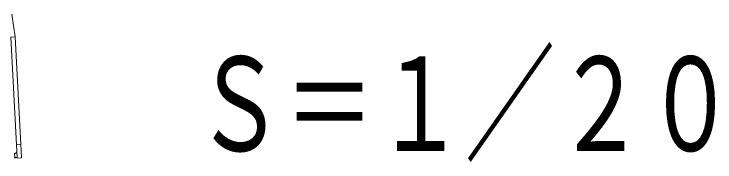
# Model space of a CAD drawing. Units: millimetres, scale not verified. Extents: x -63 to 62, y -57 to 57.
# Drawn here: x 41.54 to 49.7, y 0.34 to 2.07 of the extents above; entities that cross this region are included whole.
import ezdxf
from ezdxf.enums import TextEntityAlignment as Align

# ---------------------------------------------------------------- set-up
doc = ezdxf.new("R2010")
doc.units = ezdxf.units.MM
doc.header["$LTSCALE"] = 0.125
doc.layers.add('0-4_GAIKEI', color=1, linetype='Continuous', lineweight=18)
doc.layers.add('0-6_TOUROKU', color=7, linetype='Continuous')
doc.styles.add('ＭＳ ゴシック', font='')
doc.styles.get('ＭＳ ゴシック').set_extended_font_data('MS Gothic')

msp = doc.modelspace()

# ---------------------------------------------------------------- linework, layer by layer
at = {"layer": '0-4_GAIKEI'}
for p, q in [((41.5181, 2.0674), (41.5555, 1.8027)), ((41.5557, 1.8004), (41.5057, 1.7977)), ((41.5057, 1.7977), (41.5716, 0.5419)), ((41.5557, 1.8004), (41.6214, 0.5445)), ((41.5716, 0.5419), (41.6214, 0.5445)), ((41.5795, 0.3916), (41.5716, 0.5419)), ((41.6214, 0.5445), (41.6295, 0.3942)), ((41.5444, 0.4417), (41.5512, 0.442)), ((41.5518, 0.3919), (41.5512, 0.442)), ((41.545, 0.3917), (41.5518, 0.3919)), ((41.5518, 0.3919), (41.5518, 0.39)), ((41.5795, 0.3916), (41.5795, 0.3908)), ((41.5795, 0.3908), (41.5798, 0.3887)), ((41.5798, 0.3879), (41.6296, 0.3904)), ((41.5798, 0.3887), (41.5798, 0.3879)), ((41.6295, 0.3942), (41.6295, 0.3933)), ((41.6295, 0.3933), (41.6296, 0.3913)), ((41.6296, 0.3913), (41.6296, 0.3904))]:
    msp.add_line(p, q, dxfattribs=at)
for points in [[(41.5555, 1.8022), (41.5555, 1.8023), (41.5555, 1.8023), (41.5555, 1.8024), (41.5555, 1.8024), (41.5555, 1.8025), (41.5555, 1.8025), (41.5555, 1.8026), (41.5555, 1.8026), (41.5555, 1.8027)], [(41.5555, 1.8004), (41.5555, 1.8005), (41.5555, 1.8005), (41.5555, 1.8006), (41.5555, 1.8006), (41.5555, 1.8007), (41.5555, 1.8007), (41.5555, 1.8007), (41.5555, 1.8008), (41.5555, 1.8008), (41.5555, 1.8009), (41.5555, 1.8009), (41.5555, 1.801), (41.5555, 1.801), (41.5555, 1.8011), (41.5555, 1.8011), (41.5555, 1.8012), (41.5555, 1.8012), (41.5555, 1.8013), (41.5555, 1.8013), (41.5555, 1.8014), (41.5555, 1.8014), (41.5555, 1.8014), (41.5555, 1.8015), (41.5555, 1.8015), (41.5555, 1.8016), (41.5555, 1.8016), (41.5555, 1.8017), (41.5555, 1.8017), (41.5555, 1.8018), (41.5555, 1.8018), (41.5555, 1.8019), (41.5555, 1.8019), (41.5555, 1.802), (41.5555, 1.802), (41.5555, 1.8021), (41.5555, 1.8021), (41.5555, 1.8021), (41.5555, 1.8022), (41.5555, 1.8022)], [(41.5513, 0.442), (41.5518, 0.442), (41.5523, 0.4421), (41.5527, 0.4421), (41.5532, 0.4421), (41.5537, 0.4422), (41.5541, 0.4422), (41.5546, 0.4422), (41.5546, 0.4423), (41.5551, 0.4424), (41.5555, 0.4424), (41.556, 0.4425), (41.556, 0.4426), (41.5565, 0.4427), (41.5569, 0.4428), (41.5569, 0.4428), (41.5574, 0.4429), (41.5579, 0.443), (41.5583, 0.4431), (41.5583, 0.4432), (41.5588, 0.4433), (41.5593, 0.4435), (41.5593, 0.4436), (41.5597, 0.4437), (41.5602, 0.4438), (41.5602, 0.444), (41.5607, 0.4441), (41.5611, 0.4443), (41.5611, 0.4444), (41.5616, 0.4445), (41.5621, 0.4447), (41.5621, 0.4449), (41.5626, 0.4451), (41.563, 0.4452), (41.563, 0.4454), (41.5635, 0.4456), (41.564, 0.4458), (41.564, 0.4459), (41.5644, 0.4461), (41.5644, 0.4463)], [(41.5644, 0.4463), (41.5649, 0.4465), (41.5654, 0.4467), (41.5654, 0.4469), (41.5658, 0.4471), (41.5658, 0.4473), (41.5663, 0.4475), (41.5668, 0.4478), (41.5668, 0.448), (41.5672, 0.4482), (41.5672, 0.4485), (41.5677, 0.4487), (41.5677, 0.4489), (41.5682, 0.4492), (41.5682, 0.4494), (41.5686, 0.4496), (41.5686, 0.4499), (41.5691, 0.4501), (41.5691, 0.4504), (41.5696, 0.4507), (41.5696, 0.4509), (41.57, 0.4512), (41.57, 0.4515), (41.5705, 0.4517), (41.5705, 0.452), (41.571, 0.4523), (41.571, 0.4526), (41.571, 0.4529), (41.5714, 0.4531), (41.5714, 0.4534), (41.5719, 0.4538), (41.5719, 0.454), (41.5719, 0.4543), (41.5724, 0.4546), (41.5724, 0.4549), (41.5724, 0.4552), (41.5728, 0.4555), (41.5728, 0.4559), (41.5728, 0.4562), (41.5733, 0.4565)], [(41.5733, 0.4565), (41.5733, 0.4568), (41.5733, 0.4571), (41.5738, 0.4574), (41.5738, 0.4578), (41.5738, 0.4581), (41.5742, 0.4584), (41.5742, 0.4588), (41.5742, 0.4591), (41.5742, 0.4595), (41.5747, 0.4598), (41.5747, 0.4601), (41.5747, 0.4604), (41.5747, 0.4608), (41.5747, 0.4611), (41.5752, 0.4615), (41.5752, 0.4618), (41.5752, 0.4622), (41.5752, 0.4625), (41.5752, 0.4629), (41.5752, 0.4632), (41.5752, 0.4636), (41.5756, 0.464), (41.5756, 0.4643), (41.5756, 0.4647), (41.5756, 0.4651), (41.5756, 0.4654), (41.5756, 0.4658), (41.5756, 0.4661), (41.5756, 0.4665), (41.5756, 0.4669), (41.5756, 0.4673), (41.5756, 0.4675), (41.5756, 0.4675), (41.5756, 0.4675), (41.5756, 0.4676), (41.5756, 0.4676), (41.5756, 0.4677), (41.5756, 0.4677), (41.5756, 0.4678)], [(41.5756, 0.4678), (41.5756, 0.4678), (41.5756, 0.4679), (41.5756, 0.4679), (41.5756, 0.468), (41.5756, 0.468), (41.5756, 0.4681), (41.5756, 0.4681), (41.5756, 0.4682), (41.5756, 0.4682), (41.5756, 0.4682)], [(41.5518, 0.3919), (41.5523, 0.3919), (41.5527, 0.3919), (41.5532, 0.3919), (41.5537, 0.3919), (41.5537, 0.3919), (41.5541, 0.3919), (41.5546, 0.3919), (41.5551, 0.392), (41.5555, 0.392), (41.5555, 0.392), (41.556, 0.392), (41.556, 0.3921), (41.5565, 0.3921), (41.5569, 0.3921), (41.5574, 0.3922), (41.5579, 0.3922), (41.5583, 0.3923), (41.5588, 0.3923), (41.5593, 0.3924), (41.5593, 0.3924), (41.5597, 0.3924), (41.5597, 0.3924), (41.5602, 0.3924), (41.5602, 0.3925), (41.5607, 0.3925), (41.5607, 0.3926), (41.5611, 0.3926), (41.5611, 0.3926), (41.5616, 0.3927), (41.5616, 0.3927), (41.5621, 0.3927), (41.5621, 0.3928), (41.5626, 0.3928), (41.5626, 0.3929), (41.563, 0.3929), (41.563, 0.393), (41.5635, 0.393), (41.564, 0.3931), (41.564, 0.3931)], [(41.564, 0.3931), (41.5644, 0.3931), (41.5644, 0.3932), (41.5649, 0.3932), (41.5649, 0.3933), (41.5654, 0.3933), (41.5654, 0.3934), (41.5658, 0.3934), (41.5658, 0.3935), (41.5663, 0.3935), (41.5663, 0.3936), (41.5668, 0.3937), (41.5668, 0.3937), (41.5672, 0.3938), (41.5672, 0.3938), (41.5677, 0.3938), (41.5677, 0.3939), (41.5682, 0.394), (41.5682, 0.394), (41.5686, 0.3941), (41.5686, 0.3941), (41.5691, 0.3942), (41.5691, 0.3943), (41.5696, 0.3943), (41.5696, 0.3944), (41.57, 0.3944), (41.57, 0.3945), (41.5705, 0.3945), (41.5705, 0.3946), (41.571, 0.3947), (41.571, 0.3947), (41.5714, 0.3948), (41.5714, 0.3949), (41.5719, 0.3949), (41.5719, 0.395), (41.5724, 0.3951), (41.5724, 0.3951), (41.5728, 0.3952), (41.5728, 0.3953), (41.5733, 0.3953)], [(41.5733, 0.3953), (41.5733, 0.3954), (41.5733, 0.3954), (41.5738, 0.3955), (41.5738, 0.3956), (41.5742, 0.3957), (41.5742, 0.3957), (41.5747, 0.3958), (41.5747, 0.3959), (41.5752, 0.396), (41.5752, 0.396), (41.5752, 0.3961), (41.5756, 0.3962), (41.5756, 0.3962), (41.5761, 0.3963), (41.5761, 0.3964), (41.5766, 0.3965), (41.5766, 0.3965), (41.5766, 0.3966), (41.577, 0.3967), (41.577, 0.3967), (41.5775, 0.3968), (41.5775, 0.3969), (41.5775, 0.397), (41.578, 0.3971), (41.578, 0.3972), (41.578, 0.3972), (41.5785, 0.3973), (41.5785, 0.3974), (41.5789, 0.3974), (41.5789, 0.3975), (41.5789, 0.3976), (41.5794, 0.3977)]]:
    msp.add_lwpolyline(points, dxfattribs=at)

# ---------------------------------------------------------------- texts
at = {"layer": '0-6_TOUROKU', "style": 'ＭＳ ゴシック', "width": 0.7}
msp.add_text('Ｓ＝１／２０', height=1.1, dxfattribs=at).set_placement((43.6415, 0.1415), align=Align.BOTTOM_LEFT)

doc.saveas('drawing.dxf')
